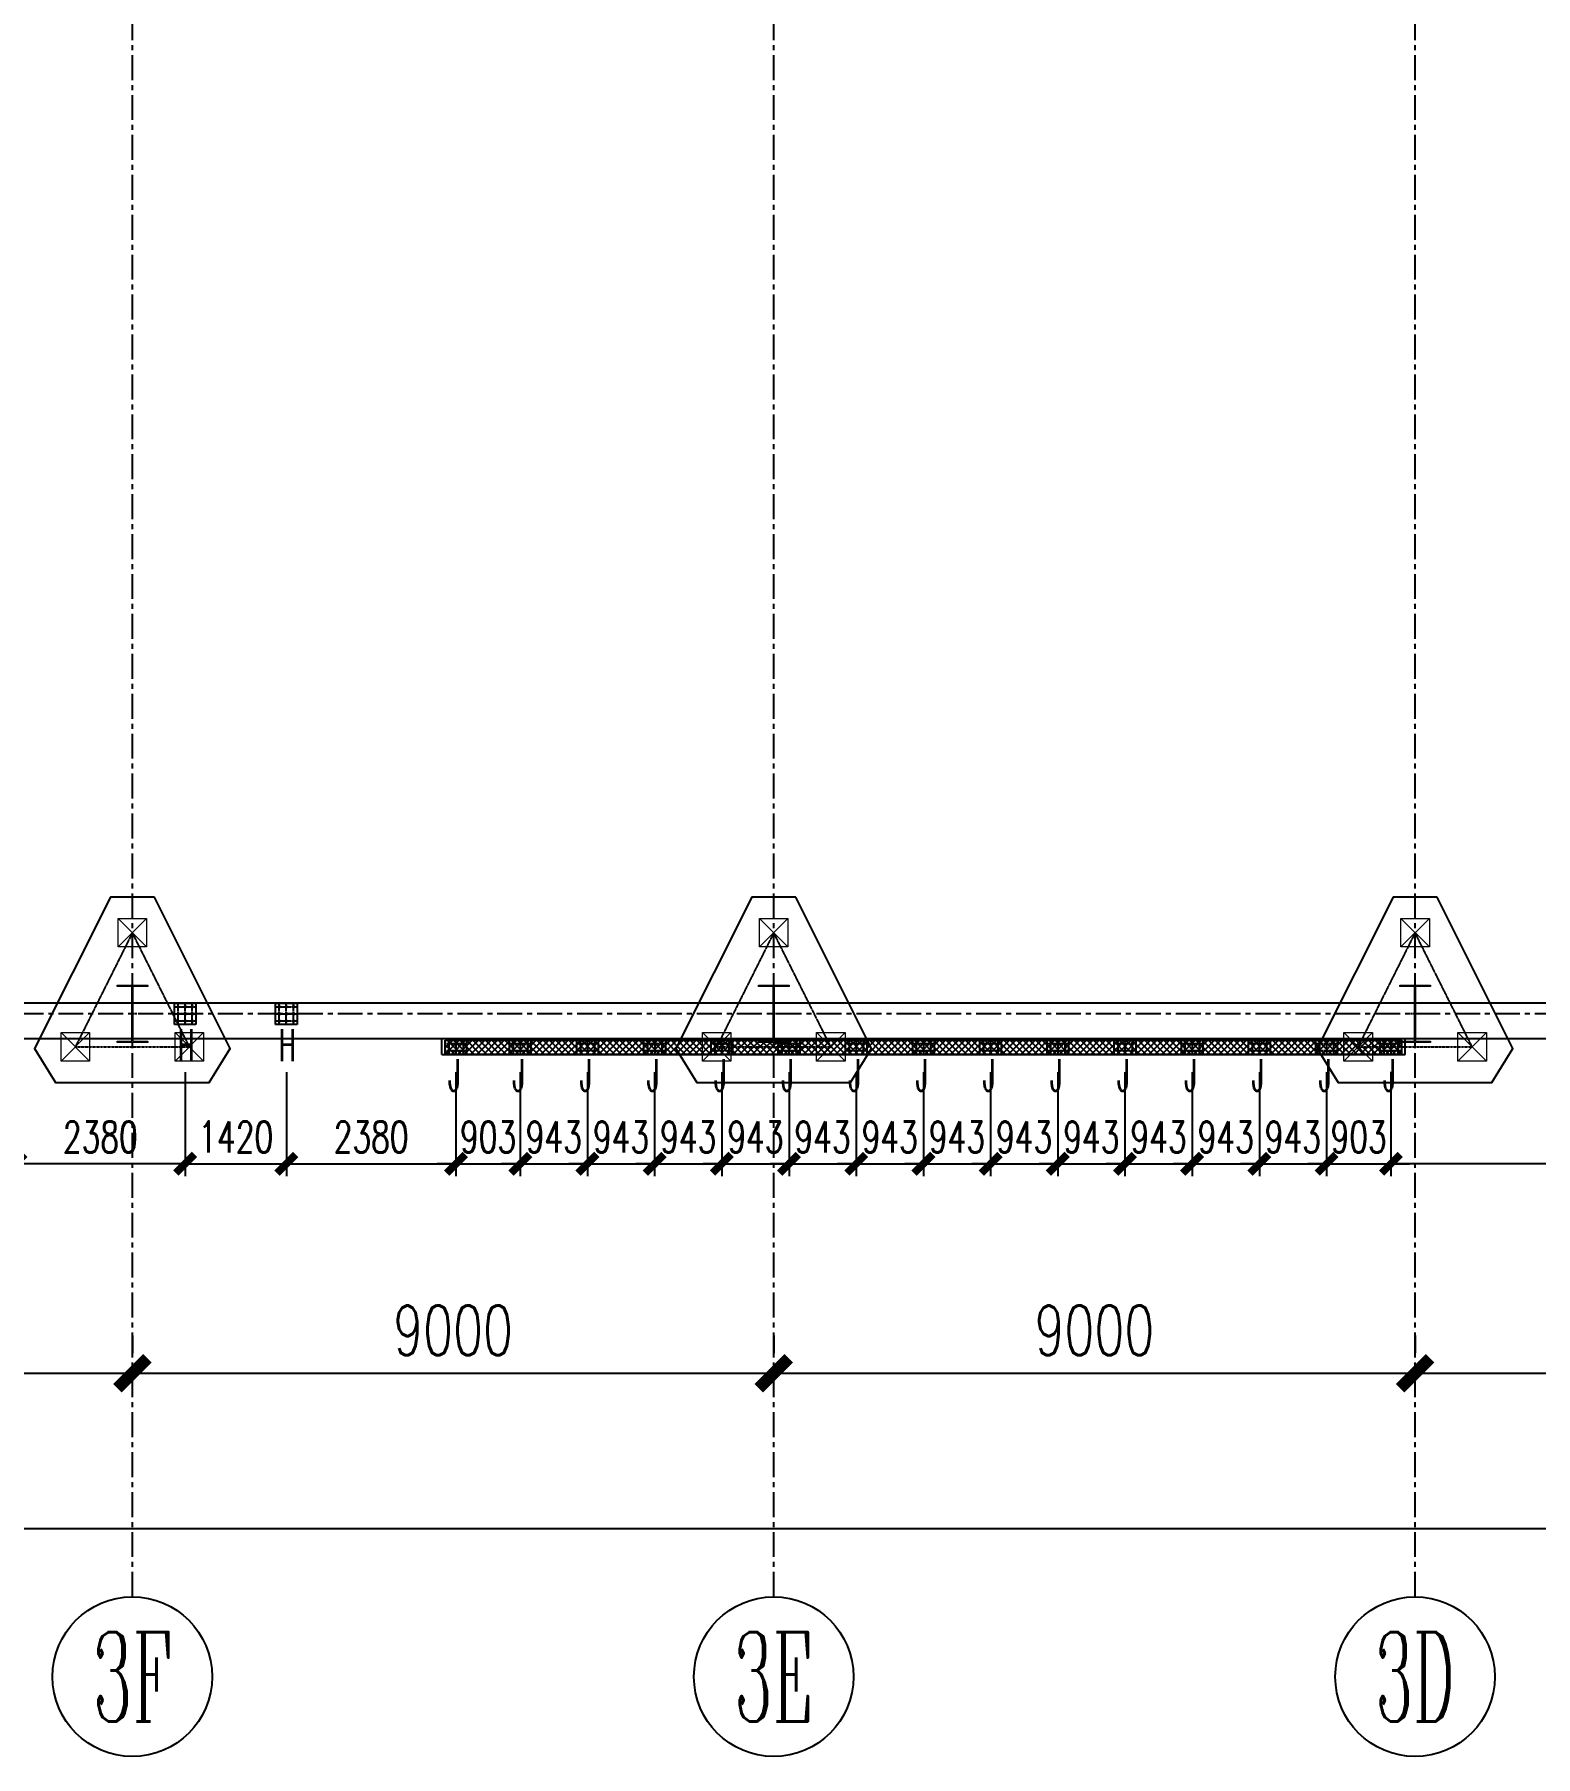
# Model space of a CAD drawing. Extents: x 782294 to 1727252, y -631030 to 17645.
# Drawn here: x 1136604 to 1157669, y -597738 to -573578 of the extents above; entities that cross this region are included whole.
import ezdxf
from ezdxf.enums import TextEntityAlignment as Align

# ---------------------------------------------------------------- set-up
doc = ezdxf.new("R2010")
doc.units = 0
doc.linetypes.add('CENTER', pattern=[2, 1.25, -0.25, 0.25, -0.25])
doc.layers.get('Defpoints').update_dxf_attribs({"color": 210})
for name, color, linetype in [('!ZN3-铝板幕墙-3', 3, 'Continuous'), ('2钢材断面', 2, 'Continuous'), ('30预埋件', 30, 'Continuous'), ('3符号', 3, 'Continuous'), ('40钢材投影', 40, 'Continuous'), ('A-AXIS-DP', 126, 'Continuous'), ('ALT_CEN-0-30', 1, 'CENTER'), ('DIM', 173, 'Continuous'), ('DOTE', 1, 'CENTER'), ('S-BKL', 4, 'Continuous'), ('S-DOTE1', 140, 'CENTER'), ('S-HATCH1-W', 252, 'Continuous'), ('结构轮廓线', 1, 'Continuous')]:
    doc.layers.add(name, color=color, linetype=linetype)
doc.layers.add('S-col', color=2, linetype='Continuous', lineweight=0)
doc.layers.add('S-zhuang', color=1, linetype='Continuous', lineweight=0)
doc.styles.add('_TCH_AXIS', font='COMPLEX', dxfattribs={"bigfont": 'GBCBIG'})
doc.styles.add('DHTEXT-1', font='romans.shx', dxfattribs={"width": 0.7, "bigfont": 'chinese.shx'})
doc.dimstyles.new('ZN175', dxfattribs={"dimscale": 175, "dimtxt": 2.5, "dimasz": 1.5, "dimexe": 1, "dimexo": 2, "dimgap": 0.9, "dimtad": 1, "dimdec": 0, "dimdsep": 46, "dimtxsty": 'DHTEXT-1', "dimblk": 'ARCHTICK', "dimcen": 2.5, "dimclrd": 173, "dimclre": 173, "dimclrt": 7, "dimazin": 2, "dimtfac": 1, "dimtdec": 0, "dimtix": 1, "dimtmove": 2, "dimatfit": 3, "dimfxl": 0, "dimtolj": 1, "dimtzin": 0, "dimarcsym": 0})
doc.dimstyles.new('ZN280', dxfattribs={"dimscale": 280, "dimtxt": 2.5, "dimasz": 1.5, "dimexe": 1, "dimexo": 2, "dimgap": 0.9, "dimtad": 1, "dimdec": 0, "dimdsep": 46, "dimtxsty": 'DHTEXT-1', "dimblk": 'ARCHTICK', "dimcen": 2.5, "dimclrd": 173, "dimclre": 173, "dimclrt": 7, "dimazin": 2, "dimtfac": 1, "dimtdec": 0, "dimtix": 1, "dimtmove": 2, "dimatfit": 3, "dimfxl": 0, "dimarcsym": 0})

# ---------------------------------------------------------------- blocks, each defined once
blk = doc.blocks.new('卓越-轴号')
blk.add_circle((0, 0), 4)
at = {"color": 0, "style": '_TCH_AXIS', "width": 1.041667, "flags": 8}
blk.add_attdef('A', text='', height=4.48, dxfattribs=at).set_placement((-2, -2.24), (2, -2.24), align=Align.FIT)
blk = doc.blocks.new('_ArchTick')
at = {"color": 0, "linetype": 'ByBlock', "const_width": 0.4}
blk.add_lwpolyline([(-0.5, -0.5), (0.5, 0.5)], dxfattribs=at)
blk = doc.blocks.new('*D1506')
at = {"layer": 'Defpoints', "color": 0, "ltscale": 2800, "transparency": 16777216}
for p in [(139000, -5042), (130000, -5075), (139000, -5075)]:
    blk.add_point(p, dxfattribs=at)
at = {"layer": 'DIM', "color": 173, "linetype": 'ByBlock', "lineweight": -2, "ltscale": 2800, "transparency": 16777216}
for p, q in [((130000, -4515), (130000, -4762)), ((139000, -4515), (139000, -4762)), ((130000, -5042), (139000, -5042))]:
    blk.add_line(p, q, dxfattribs=at)
at = {"layer": 'DIM', "color": 173, "lineweight": -2, "ltscale": 2800, "transparency": 16777216, "xscale": 420, "yscale": 420, "zscale": 420, "rotation": 180}
blk.add_blockref('_ArchTick', (130000, -5042), dxfattribs=at)
at = {"layer": 'DIM', "color": 173, "lineweight": -2, "ltscale": 2800, "transparency": 16777216, "xscale": 420, "yscale": 420, "zscale": 420}
blk.add_blockref('_ArchTick', (139000, -5042), dxfattribs=at)
at = {"layer": 'DIM', "color": 7, "ltscale": 2800, "transparency": 16777216, "insert": (134500, -4440), "char_height": 700, "attachment_point": 5, "style": 'DHTEXT-1'}
blk.add_mtext('9000', dxfattribs=at)
blk = doc.blocks.new('*D1507')
at = {"layer": 'Defpoints', "color": 0, "ltscale": 2800, "transparency": 16777216}
for p in [(148000, -5042), (139000, -5075), (148000, -5075)]:
    blk.add_point(p, dxfattribs=at)
at = {"layer": 'DIM', "color": 173, "linetype": 'ByBlock', "lineweight": -2, "ltscale": 2800, "transparency": 16777216}
for p, q in [((139000, -4515), (139000, -4762)), ((148000, -4515), (148000, -4762)), ((139000, -5042), (148000, -5042))]:
    blk.add_line(p, q, dxfattribs=at)
at = {"layer": 'DIM', "color": 173, "lineweight": -2, "ltscale": 2800, "transparency": 16777216, "xscale": 420, "yscale": 420, "zscale": 420, "rotation": 180}
blk.add_blockref('_ArchTick', (139000, -5042), dxfattribs=at)
at = {"layer": 'DIM', "color": 173, "lineweight": -2, "ltscale": 2800, "transparency": 16777216, "xscale": 420, "yscale": 420, "zscale": 420}
blk.add_blockref('_ArchTick', (148000, -5042), dxfattribs=at)
at = {"layer": 'DIM', "color": 7, "ltscale": 2800, "transparency": 16777216, "insert": (143500, -4440), "char_height": 700, "attachment_point": 5, "style": 'DHTEXT-1'}
blk.add_mtext('9000', dxfattribs=at)
blk = doc.blocks.new('*D1508')
at = {"layer": 'Defpoints', "color": 0, "ltscale": 2800, "transparency": 16777216}
for p in [(157000, -5042), (148000, -5075), (157000, -5075)]:
    blk.add_point(p, dxfattribs=at)
at = {"layer": 'DIM', "color": 173, "linetype": 'ByBlock', "lineweight": -2, "ltscale": 2800, "transparency": 16777216}
for p, q in [((148000, -4515), (148000, -4762)), ((157000, -4515), (157000, -4762)), ((148000, -5042), (157000, -5042))]:
    blk.add_line(p, q, dxfattribs=at)
at = {"layer": 'DIM', "color": 173, "lineweight": -2, "ltscale": 2800, "transparency": 16777216, "xscale": 420, "yscale": 420, "zscale": 420, "rotation": 180}
blk.add_blockref('_ArchTick', (148000, -5042), dxfattribs=at)
at = {"layer": 'DIM', "color": 173, "lineweight": -2, "ltscale": 2800, "transparency": 16777216, "xscale": 420, "yscale": 420, "zscale": 420}
blk.add_blockref('_ArchTick', (157000, -5042), dxfattribs=at)
at = {"layer": 'DIM', "color": 7, "ltscale": 2800, "transparency": 16777216, "insert": (152500, -4440), "char_height": 700, "attachment_point": 5, "style": 'DHTEXT-1'}
blk.add_mtext('9000', dxfattribs=at)
blk = doc.blocks.new('*D1509')
at = {"layer": 'Defpoints', "color": 0, "ltscale": 2800, "transparency": 16777216}
for p in [(166000, -5042), (157000, -5075), (166000, -5075)]:
    blk.add_point(p, dxfattribs=at)
at = {"layer": 'DIM', "color": 173, "linetype": 'ByBlock', "lineweight": -2, "ltscale": 2800, "transparency": 16777216}
for p, q in [((157000, -4515), (157000, -4762)), ((166000, -4515), (166000, -4762)), ((157000, -5042), (166000, -5042))]:
    blk.add_line(p, q, dxfattribs=at)
at = {"layer": 'DIM', "color": 173, "lineweight": -2, "ltscale": 2800, "transparency": 16777216, "xscale": 420, "yscale": 420, "zscale": 420, "rotation": 180}
blk.add_blockref('_ArchTick', (157000, -5042), dxfattribs=at)
at = {"layer": 'DIM', "color": 173, "lineweight": -2, "ltscale": 2800, "transparency": 16777216, "xscale": 420, "yscale": 420, "zscale": 420}
blk.add_blockref('_ArchTick', (166000, -5042), dxfattribs=at)
at = {"layer": 'DIM', "color": 7, "ltscale": 2800, "transparency": 16777216, "insert": (161500, -4440), "char_height": 700, "attachment_point": 5, "style": 'DHTEXT-1'}
blk.add_mtext('9000', dxfattribs=at)
blk = doc.blocks.new('*D1542')
at = {"layer": 'Defpoints', "color": 0, "ltscale": 2800, "transparency": 16777216}
for p in [(0, -6374), (184000, -6374), (0, -7223)]:
    blk.add_point(p, dxfattribs=at)
at = {"layer": 'DIM', "color": 173, "linetype": 'ByBlock', "lineweight": -2, "ltscale": 2800, "transparency": 16777216}
for p, q in [((0, -6934), (0, -7503)), ((184000, -6934), (184000, -7503)), ((184000, -7223), (0, -7223))]:
    blk.add_line(p, q, dxfattribs=at)
at = {"layer": 'DIM', "color": 173, "lineweight": -2, "ltscale": 2800, "transparency": 16777216, "xscale": 420, "yscale": 420, "zscale": 420, "rotation": 180}
blk.add_blockref('_ArchTick', (0, -7223), dxfattribs=at)
at = {"layer": 'DIM', "color": 173, "lineweight": -2, "ltscale": 2800, "transparency": 16777216, "xscale": 420, "yscale": 420, "zscale": 420}
blk.add_blockref('_ArchTick', (184000, -7223), dxfattribs=at)
at = {"layer": 'DIM', "color": 7, "ltscale": 2800, "transparency": 16777216, "insert": (92000, -6621), "char_height": 700, "attachment_point": 5, "style": 'DHTEXT-1'}
blk.add_mtext('184000', dxfattribs=at)
blk = doc.blocks.new('20250913105912')
at = {"layer": '结构轮廓线', "color": 1, "ltscale": 500}
for p, q in [((143340, -570), (143340, -350)), ((156860, -570), (156860, -350)), ((143340, -570), (156860, -570))]:
    blk.add_line(p, q, dxfattribs=at)
blk = doc.blocks.new('20250903183753')
at = {"layer": '2钢材断面'}
for p, q in [((150, 0), (-150, 0)), ((-150, 0), (-150, -300)), ((150, -300), (150, 0)), ((-150, -300), (150, -300))]:
    blk.add_line(p, q, dxfattribs=at)
at = {"layer": '40钢材投影'}
for centre, radius in [((-100, -50), 12), ((-100, -150), 12), ((-100, -250), 12), ((-100, -50), 6), ((-100, -150), 6), ((0, -50), 12), ((0, -150), 12), ((0, -250), 12), ((0, -50), 6), ((0, -150), 6), ((100, -50), 12), ((100, -150), 12), ((100, -251), 12), ((100, -50), 6), ((100, -150), 6), ((-100, -250), 6), ((0, -250), 6), ((100, -251), 6)]:
    blk.add_circle(centre, radius, dxfattribs=at)
at = {"layer": 'ALT_CEN-0-30', "ltscale": 20}
for p, q in [((-100, 0), (-100, -300)), ((0, 0), (0, -300)), ((100, 0), (100, -300)), ((-150, -50), (150, -50)), ((-150, -150), (150, -150)), ((-150, -250), (150, -250))]:
    blk.add_line(p, q, dxfattribs=at)
blk = doc.blocks.new('20250903183821')
at = {"ltscale": 50}
blk.add_blockref('20250903183753', (0, 0), dxfattribs=at)
at = {"layer": '30预埋件', "style": 'DHTEXT-1', "text_generation_flag": 6, "width": 0.55}
blk.add_attdef('B', (-105, 65), '', height=450, rotation=180, dxfattribs=at)
blk = doc.blocks.new('20250902145151')
at = {"layer": '2钢材断面'}
for p, q in [((150, 100), (-150, 100)), ((-150, 100), (-150, -100)), ((150, -100), (150, 100)), ((-150, -100), (150, -100))]:
    blk.add_line(p, q, dxfattribs=at)
at = {"layer": '40钢材投影'}
for centre, radius in [((-100, 50), 10), ((-100, 50), 5), ((0, 50), 10), ((0, 50), 5), ((100, 50), 10), ((100, 50), 5), ((-100, -50), 10), ((-100, -50), 5), ((0, -50), 10), ((0, -50), 5), ((100, -50), 10), ((100, -50), 5)]:
    blk.add_circle(centre, radius, dxfattribs=at)
at = {"layer": 'ALT_CEN-0-30', "ltscale": 20}
for p, q in [((-150, 50), (150, 50)), ((-100, 100), (-100, -100)), ((0, 100), (0, -100)), ((100, 100), (100, -100)), ((-150, -50), (150, -50))]:
    blk.add_line(p, q, dxfattribs=at)
blk = doc.blocks.new('20250912153858')
at = {"ltscale": 50}
blk.add_blockref('20250902145151', (0, 100), dxfattribs=at)
at = {"layer": '30预埋件', "style": 'DHTEXT-1', "text_generation_flag": 6, "width": 0.55}
blk.add_attdef('B', (105, -65), '', height=450, dxfattribs=at)
blk = doc.blocks.new('20250913102846')
at = {"ltscale": 500}
ref = blk.add_blockref('20250903183821', (139740, -150), dxfattribs=dict(at, xscale=-1, rotation=180))
ref.add_attrib('B', 'H', (139635, -665), dxfattribs={"layer": '30预埋件', "height": 450, "rotation": 180, "style": 'DHTEXT-1', "text_generation_flag": 6, "width": 0.55})
ref = blk.add_blockref('20250903183821', (141160, -150), dxfattribs=dict(at, xscale=-1, rotation=180))
ref.add_attrib('B', 'H', (141055, -665), dxfattribs={"layer": '30预埋件', "height": 450, "rotation": 180, "style": 'DHTEXT-1', "text_generation_flag": 6, "width": 0.55})
at = {"layer": '结构轮廓线', "ltscale": 500}
ref = blk.add_blockref('20250912153858', (143540, -570), dxfattribs=dict(at, xscale=-1))
ref.add_attrib('B', 'J', (143435, -1085), dxfattribs={"layer": '30预埋件', "height": 450, "rotation": 180, "style": 'DHTEXT-1', "text_generation_flag": 6, "width": 0.55})
ref = blk.add_blockref('20250912153858', (144443, -570), dxfattribs=dict(at, xscale=-1))
ref.add_attrib('B', 'J', (144337, -1085), dxfattribs={"layer": '30预埋件', "height": 450, "rotation": 180, "style": 'DHTEXT-1', "text_generation_flag": 6, "width": 0.55})
ref = blk.add_blockref('20250912153858', (145386, -570), dxfattribs=dict(at, xscale=-1))
ref.add_attrib('B', 'J', (145280, -1085), dxfattribs={"layer": '30预埋件', "height": 450, "rotation": 180, "style": 'DHTEXT-1', "text_generation_flag": 6, "width": 0.55})
ref = blk.add_blockref('20250912153858', (146329, -570), dxfattribs=dict(at, xscale=-1))
ref.add_attrib('B', 'J', (146223, -1085), dxfattribs={"layer": '30预埋件', "height": 450, "rotation": 180, "style": 'DHTEXT-1', "text_generation_flag": 6, "width": 0.55})
ref = blk.add_blockref('20250912153858', (147271, -570), dxfattribs=dict(at, xscale=-1))
ref.add_attrib('B', 'J', (147166, -1085), dxfattribs={"layer": '30预埋件', "height": 450, "rotation": 180, "style": 'DHTEXT-1', "text_generation_flag": 6, "width": 0.55})
ref = blk.add_blockref('20250912153858', (148214, -570), dxfattribs=dict(at, xscale=-1))
ref.add_attrib('B', 'J', (148109, -1085), dxfattribs={"layer": '30预埋件', "height": 450, "rotation": 180, "style": 'DHTEXT-1', "text_generation_flag": 6, "width": 0.55})
ref = blk.add_blockref('20250912153858', (149157, -570), dxfattribs=dict(at, xscale=-1))
ref.add_attrib('B', 'J', (149052, -1085), dxfattribs={"layer": '30预埋件', "height": 450, "rotation": 180, "style": 'DHTEXT-1', "text_generation_flag": 6, "width": 0.55})
ref = blk.add_blockref('20250912153858', (150100, -570), dxfattribs=dict(at, xscale=-1))
ref.add_attrib('B', 'J', (149995, -1085), dxfattribs={"layer": '30预埋件', "height": 450, "rotation": 180, "style": 'DHTEXT-1', "text_generation_flag": 6, "width": 0.55})
ref = blk.add_blockref('20250912153858', (151043, -570), dxfattribs=dict(at, xscale=-1))
ref.add_attrib('B', 'J', (150937, -1085), dxfattribs={"layer": '30预埋件', "height": 450, "rotation": 180, "style": 'DHTEXT-1', "text_generation_flag": 6, "width": 0.55})
ref = blk.add_blockref('20250912153858', (151986, -570), dxfattribs=dict(at, xscale=-1))
ref.add_attrib('B', 'J', (151880, -1085), dxfattribs={"layer": '30预埋件', "height": 450, "rotation": 180, "style": 'DHTEXT-1', "text_generation_flag": 6, "width": 0.55})
ref = blk.add_blockref('20250912153858', (152929, -570), dxfattribs=dict(at, xscale=-1))
ref.add_attrib('B', 'J', (152823, -1085), dxfattribs={"layer": '30预埋件', "height": 450, "rotation": 180, "style": 'DHTEXT-1', "text_generation_flag": 6, "width": 0.55})
ref = blk.add_blockref('20250912153858', (153871, -570), dxfattribs=dict(at, xscale=-1))
ref.add_attrib('B', 'J', (153766, -1085), dxfattribs={"layer": '30预埋件', "height": 450, "rotation": 180, "style": 'DHTEXT-1', "text_generation_flag": 6, "width": 0.55})
ref = blk.add_blockref('20250912153858', (154814, -570), dxfattribs=dict(at, xscale=-1))
ref.add_attrib('B', 'J', (154709, -1085), dxfattribs={"layer": '30预埋件', "height": 450, "rotation": 180, "style": 'DHTEXT-1', "text_generation_flag": 6, "width": 0.55})
ref = blk.add_blockref('20250912153858', (155757, -570), dxfattribs=dict(at, xscale=-1))
ref.add_attrib('B', 'J', (155652, -1085), dxfattribs={"layer": '30预埋件', "height": 450, "rotation": 180, "style": 'DHTEXT-1', "text_generation_flag": 6, "width": 0.55})
ref = blk.add_blockref('20250912153858', (156660, -570), dxfattribs=dict(at, xscale=-1))
ref.add_attrib('B', 'J', (156555, -1085), dxfattribs={"layer": '30预埋件', "height": 450, "rotation": 180, "style": 'DHTEXT-1', "text_generation_flag": 6, "width": 0.55})
blk = doc.blocks.new('*D1118')
at = {"layer": 'Defpoints', "color": 0, "ltscale": 1750, "transparency": 16777216}
for p in [(1154736, -587788), (1155639, -587788), (1155639, -589422)]:
    blk.add_point(p, dxfattribs=at)
at = {"layer": 'DIM', "color": 173, "linetype": 'ByBlock', "lineweight": -2, "ltscale": 1750, "transparency": 16777216}
for p, q in [((1154736, -588138), (1154736, -589597)), ((1155639, -588138), (1155639, -589597)), ((1154736, -589422), (1154473, -589422)), ((1154736, -589422), (1155639, -589422)), ((1155639, -589422), (1155901, -589422))]:
    blk.add_line(p, q, dxfattribs=at)
at = {"layer": 'DIM', "color": 173, "lineweight": -2, "ltscale": 1750, "transparency": 16777216, "xscale": 262.5, "yscale": 262.5, "zscale": 262.5}
blk.add_blockref('_ArchTick', (1154736, -589422), dxfattribs=at)
at = {"layer": 'DIM', "color": 173, "lineweight": -2, "ltscale": 1750, "transparency": 16777216, "xscale": 262.5, "yscale": 262.5, "zscale": 262.5, "rotation": 180}
blk.add_blockref('_ArchTick', (1155639, -589422), dxfattribs=at)
at = {"layer": 'DIM', "color": 7, "ltscale": 1750, "transparency": 16777216, "insert": (1155187, -589046), "char_height": 437.5, "attachment_point": 5, "style": 'DHTEXT-1'}
blk.add_mtext('\\A1;903', dxfattribs=at)
blk = doc.blocks.new('*D1119')
at = {"layer": 'Defpoints', "color": 0, "ltscale": 1750, "transparency": 16777216}
for p in [(1153793, -587788), (1154736, -587788), (1154736, -589422)]:
    blk.add_point(p, dxfattribs=at)
at = {"layer": 'DIM', "color": 173, "linetype": 'ByBlock', "lineweight": -2, "ltscale": 1750, "transparency": 16777216}
for p, q in [((1153793, -588138), (1153793, -589597)), ((1154736, -588138), (1154736, -589597)), ((1153793, -589422), (1153530, -589422)), ((1153793, -589422), (1154736, -589422)), ((1154736, -589422), (1154998, -589422))]:
    blk.add_line(p, q, dxfattribs=at)
at = {"layer": 'DIM', "color": 173, "lineweight": -2, "ltscale": 1750, "transparency": 16777216, "xscale": 262.5, "yscale": 262.5, "zscale": 262.5}
blk.add_blockref('_ArchTick', (1153793, -589422), dxfattribs=at)
at = {"layer": 'DIM', "color": 173, "lineweight": -2, "ltscale": 1750, "transparency": 16777216, "xscale": 262.5, "yscale": 262.5, "zscale": 262.5, "rotation": 180}
blk.add_blockref('_ArchTick', (1154736, -589422), dxfattribs=at)
at = {"layer": 'DIM', "color": 7, "ltscale": 1750, "transparency": 16777216, "insert": (1154264, -589046), "char_height": 437.5, "attachment_point": 5, "style": 'DHTEXT-1'}
blk.add_mtext('\\A1;943', dxfattribs=at)
blk = doc.blocks.new('*D1120')
at = {"layer": 'Defpoints', "color": 0, "ltscale": 1750, "transparency": 16777216}
for p in [(1152850, -587788), (1153793, -587788), (1153793, -589422)]:
    blk.add_point(p, dxfattribs=at)
at = {"layer": 'DIM', "color": 173, "linetype": 'ByBlock', "lineweight": -2, "ltscale": 1750, "transparency": 16777216}
for p, q in [((1152850, -588138), (1152850, -589597)), ((1153793, -588138), (1153793, -589597)), ((1152850, -589422), (1152588, -589422)), ((1152850, -589422), (1153793, -589422)), ((1153793, -589422), (1154055, -589422))]:
    blk.add_line(p, q, dxfattribs=at)
at = {"layer": 'DIM', "color": 173, "lineweight": -2, "ltscale": 1750, "transparency": 16777216, "xscale": 262.5, "yscale": 262.5, "zscale": 262.5}
blk.add_blockref('_ArchTick', (1152850, -589422), dxfattribs=at)
at = {"layer": 'DIM', "color": 173, "lineweight": -2, "ltscale": 1750, "transparency": 16777216, "xscale": 262.5, "yscale": 262.5, "zscale": 262.5, "rotation": 180}
blk.add_blockref('_ArchTick', (1153793, -589422), dxfattribs=at)
at = {"layer": 'DIM', "color": 7, "ltscale": 1750, "transparency": 16777216, "insert": (1153322, -589046), "char_height": 437.5, "attachment_point": 5, "style": 'DHTEXT-1'}
blk.add_mtext('\\A1;943', dxfattribs=at)
blk = doc.blocks.new('*D1121')
at = {"layer": 'Defpoints', "color": 0, "ltscale": 1750, "transparency": 16777216}
for p in [(1151907, -587788), (1152850, -587788), (1152850, -589422)]:
    blk.add_point(p, dxfattribs=at)
at = {"layer": 'DIM', "color": 173, "linetype": 'ByBlock', "lineweight": -2, "ltscale": 1750, "transparency": 16777216}
for p, q in [((1151907, -588138), (1151907, -589597)), ((1152850, -588138), (1152850, -589597)), ((1151907, -589422), (1151645, -589422)), ((1151907, -589422), (1152850, -589422)), ((1152850, -589422), (1153113, -589422))]:
    blk.add_line(p, q, dxfattribs=at)
at = {"layer": 'DIM', "color": 173, "lineweight": -2, "ltscale": 1750, "transparency": 16777216, "xscale": 262.5, "yscale": 262.5, "zscale": 262.5}
blk.add_blockref('_ArchTick', (1151907, -589422), dxfattribs=at)
at = {"layer": 'DIM', "color": 173, "lineweight": -2, "ltscale": 1750, "transparency": 16777216, "xscale": 262.5, "yscale": 262.5, "zscale": 262.5, "rotation": 180}
blk.add_blockref('_ArchTick', (1152850, -589422), dxfattribs=at)
at = {"layer": 'DIM', "color": 7, "ltscale": 1750, "transparency": 16777216, "insert": (1152379, -589046), "char_height": 437.5, "attachment_point": 5, "style": 'DHTEXT-1'}
blk.add_mtext('\\A1;943', dxfattribs=at)
blk = doc.blocks.new('*D1122')
at = {"layer": 'Defpoints', "color": 0, "ltscale": 1750, "transparency": 16777216}
for p in [(1150964, -587788), (1151907, -587788), (1151907, -589422)]:
    blk.add_point(p, dxfattribs=at)
at = {"layer": 'DIM', "color": 173, "linetype": 'ByBlock', "lineweight": -2, "ltscale": 1750, "transparency": 16777216}
for p, q in [((1150964, -588138), (1150964, -589597)), ((1151907, -588138), (1151907, -589597)), ((1150964, -589422), (1150702, -589422)), ((1150964, -589422), (1151907, -589422)), ((1151907, -589422), (1152170, -589422))]:
    blk.add_line(p, q, dxfattribs=at)
at = {"layer": 'DIM', "color": 173, "lineweight": -2, "ltscale": 1750, "transparency": 16777216, "xscale": 262.5, "yscale": 262.5, "zscale": 262.5}
blk.add_blockref('_ArchTick', (1150964, -589422), dxfattribs=at)
at = {"layer": 'DIM', "color": 173, "lineweight": -2, "ltscale": 1750, "transparency": 16777216, "xscale": 262.5, "yscale": 262.5, "zscale": 262.5, "rotation": 180}
blk.add_blockref('_ArchTick', (1151907, -589422), dxfattribs=at)
at = {"layer": 'DIM', "color": 7, "ltscale": 1750, "transparency": 16777216, "insert": (1151436, -589046), "char_height": 437.5, "attachment_point": 5, "style": 'DHTEXT-1'}
blk.add_mtext('\\A1;943', dxfattribs=at)
blk = doc.blocks.new('*D1123')
at = {"layer": 'Defpoints', "color": 0, "ltscale": 1750, "transparency": 16777216}
for p in [(1150022, -587788), (1150964, -587788), (1150964, -589422)]:
    blk.add_point(p, dxfattribs=at)
at = {"layer": 'DIM', "color": 173, "linetype": 'ByBlock', "lineweight": -2, "ltscale": 1750, "transparency": 16777216}
for p, q in [((1150022, -588138), (1150022, -589597)), ((1150964, -588138), (1150964, -589597)), ((1150022, -589422), (1149759, -589422)), ((1150022, -589422), (1150964, -589422)), ((1150964, -589422), (1151227, -589422))]:
    blk.add_line(p, q, dxfattribs=at)
at = {"layer": 'DIM', "color": 173, "lineweight": -2, "ltscale": 1750, "transparency": 16777216, "xscale": 262.5, "yscale": 262.5, "zscale": 262.5}
blk.add_blockref('_ArchTick', (1150022, -589422), dxfattribs=at)
at = {"layer": 'DIM', "color": 173, "lineweight": -2, "ltscale": 1750, "transparency": 16777216, "xscale": 262.5, "yscale": 262.5, "zscale": 262.5, "rotation": 180}
blk.add_blockref('_ArchTick', (1150964, -589422), dxfattribs=at)
at = {"layer": 'DIM', "color": 7, "ltscale": 1750, "transparency": 16777216, "insert": (1150493, -589046), "char_height": 437.5, "attachment_point": 5, "style": 'DHTEXT-1'}
blk.add_mtext('\\A1;943', dxfattribs=at)
blk = doc.blocks.new('*D1124')
at = {"layer": 'Defpoints', "color": 0, "ltscale": 1750, "transparency": 16777216}
for p in [(1149079, -587788), (1150022, -587788), (1150022, -589422)]:
    blk.add_point(p, dxfattribs=at)
at = {"layer": 'DIM', "color": 173, "linetype": 'ByBlock', "lineweight": -2, "ltscale": 1750, "transparency": 16777216}
for p, q in [((1149079, -588138), (1149079, -589597)), ((1150022, -588138), (1150022, -589597)), ((1149079, -589422), (1148816, -589422)), ((1149079, -589422), (1150022, -589422)), ((1150022, -589422), (1150284, -589422))]:
    blk.add_line(p, q, dxfattribs=at)
at = {"layer": 'DIM', "color": 173, "lineweight": -2, "ltscale": 1750, "transparency": 16777216, "xscale": 262.5, "yscale": 262.5, "zscale": 262.5}
blk.add_blockref('_ArchTick', (1149079, -589422), dxfattribs=at)
at = {"layer": 'DIM', "color": 173, "lineweight": -2, "ltscale": 1750, "transparency": 16777216, "xscale": 262.5, "yscale": 262.5, "zscale": 262.5, "rotation": 180}
blk.add_blockref('_ArchTick', (1150022, -589422), dxfattribs=at)
at = {"layer": 'DIM', "color": 7, "ltscale": 1750, "transparency": 16777216, "insert": (1149550, -589046), "char_height": 437.5, "attachment_point": 5, "style": 'DHTEXT-1'}
blk.add_mtext('\\A1;943', dxfattribs=at)
blk = doc.blocks.new('*D1125')
at = {"layer": 'Defpoints', "color": 0, "ltscale": 1750, "transparency": 16777216}
for p in [(1148136, -587788), (1149079, -587788), (1149079, -589422)]:
    blk.add_point(p, dxfattribs=at)
at = {"layer": 'DIM', "color": 173, "linetype": 'ByBlock', "lineweight": -2, "ltscale": 1750, "transparency": 16777216}
for p, q in [((1148136, -588138), (1148136, -589597)), ((1149079, -588138), (1149079, -589597)), ((1148136, -589422), (1147873, -589422)), ((1148136, -589422), (1149079, -589422)), ((1149079, -589422), (1149341, -589422))]:
    blk.add_line(p, q, dxfattribs=at)
at = {"layer": 'DIM', "color": 173, "lineweight": -2, "ltscale": 1750, "transparency": 16777216, "xscale": 262.5, "yscale": 262.5, "zscale": 262.5}
blk.add_blockref('_ArchTick', (1148136, -589422), dxfattribs=at)
at = {"layer": 'DIM', "color": 173, "lineweight": -2, "ltscale": 1750, "transparency": 16777216, "xscale": 262.5, "yscale": 262.5, "zscale": 262.5, "rotation": 180}
blk.add_blockref('_ArchTick', (1149079, -589422), dxfattribs=at)
at = {"layer": 'DIM', "color": 7, "ltscale": 1750, "transparency": 16777216, "insert": (1148607, -589046), "char_height": 437.5, "attachment_point": 5, "style": 'DHTEXT-1'}
blk.add_mtext('\\A1;943', dxfattribs=at)
blk = doc.blocks.new('*D1126')
at = {"layer": 'Defpoints', "color": 0, "ltscale": 1750, "transparency": 16777216}
for p in [(1147193, -587788), (1148136, -587788), (1148136, -589422)]:
    blk.add_point(p, dxfattribs=at)
at = {"layer": 'DIM', "color": 173, "linetype": 'ByBlock', "lineweight": -2, "ltscale": 1750, "transparency": 16777216}
for p, q in [((1147193, -588138), (1147193, -589597)), ((1148136, -588138), (1148136, -589597)), ((1147193, -589422), (1146930, -589422)), ((1147193, -589422), (1148136, -589422)), ((1148136, -589422), (1148398, -589422))]:
    blk.add_line(p, q, dxfattribs=at)
at = {"layer": 'DIM', "color": 173, "lineweight": -2, "ltscale": 1750, "transparency": 16777216, "xscale": 262.5, "yscale": 262.5, "zscale": 262.5}
blk.add_blockref('_ArchTick', (1147193, -589422), dxfattribs=at)
at = {"layer": 'DIM', "color": 173, "lineweight": -2, "ltscale": 1750, "transparency": 16777216, "xscale": 262.5, "yscale": 262.5, "zscale": 262.5, "rotation": 180}
blk.add_blockref('_ArchTick', (1148136, -589422), dxfattribs=at)
at = {"layer": 'DIM', "color": 7, "ltscale": 1750, "transparency": 16777216, "insert": (1147664, -589046), "char_height": 437.5, "attachment_point": 5, "style": 'DHTEXT-1'}
blk.add_mtext('\\A1;943', dxfattribs=at)
blk = doc.blocks.new('*D1127')
at = {"layer": 'Defpoints', "color": 0, "ltscale": 1750, "transparency": 16777216}
for p in [(1146250, -587788), (1147193, -587788), (1147193, -589422)]:
    blk.add_point(p, dxfattribs=at)
at = {"layer": 'DIM', "color": 173, "linetype": 'ByBlock', "lineweight": -2, "ltscale": 1750, "transparency": 16777216}
for p, q in [((1146250, -588138), (1146250, -589597)), ((1147193, -588138), (1147193, -589597)), ((1146250, -589422), (1145988, -589422)), ((1146250, -589422), (1147193, -589422)), ((1147193, -589422), (1147455, -589422))]:
    blk.add_line(p, q, dxfattribs=at)
at = {"layer": 'DIM', "color": 173, "lineweight": -2, "ltscale": 1750, "transparency": 16777216, "xscale": 262.5, "yscale": 262.5, "zscale": 262.5}
blk.add_blockref('_ArchTick', (1146250, -589422), dxfattribs=at)
at = {"layer": 'DIM', "color": 173, "lineweight": -2, "ltscale": 1750, "transparency": 16777216, "xscale": 262.5, "yscale": 262.5, "zscale": 262.5, "rotation": 180}
blk.add_blockref('_ArchTick', (1147193, -589422), dxfattribs=at)
at = {"layer": 'DIM', "color": 7, "ltscale": 1750, "transparency": 16777216, "insert": (1146722, -589046), "char_height": 437.5, "attachment_point": 5, "style": 'DHTEXT-1'}
blk.add_mtext('\\A1;943', dxfattribs=at)
blk = doc.blocks.new('*D1128')
at = {"layer": 'Defpoints', "color": 0, "ltscale": 1750, "transparency": 16777216}
for p in [(1145307, -587788), (1146250, -587788), (1146250, -589422)]:
    blk.add_point(p, dxfattribs=at)
at = {"layer": 'DIM', "color": 173, "linetype": 'ByBlock', "lineweight": -2, "ltscale": 1750, "transparency": 16777216}
for p, q in [((1145307, -588138), (1145307, -589597)), ((1146250, -588138), (1146250, -589597)), ((1145307, -589422), (1145045, -589422)), ((1145307, -589422), (1146250, -589422)), ((1146250, -589422), (1146513, -589422))]:
    blk.add_line(p, q, dxfattribs=at)
at = {"layer": 'DIM', "color": 173, "lineweight": -2, "ltscale": 1750, "transparency": 16777216, "xscale": 262.5, "yscale": 262.5, "zscale": 262.5}
blk.add_blockref('_ArchTick', (1145307, -589422), dxfattribs=at)
at = {"layer": 'DIM', "color": 173, "lineweight": -2, "ltscale": 1750, "transparency": 16777216, "xscale": 262.5, "yscale": 262.5, "zscale": 262.5, "rotation": 180}
blk.add_blockref('_ArchTick', (1146250, -589422), dxfattribs=at)
at = {"layer": 'DIM', "color": 7, "ltscale": 1750, "transparency": 16777216, "insert": (1145779, -589046), "char_height": 437.5, "attachment_point": 5, "style": 'DHTEXT-1'}
blk.add_mtext('\\A1;943', dxfattribs=at)
blk = doc.blocks.new('*D1129')
at = {"layer": 'Defpoints', "color": 0, "ltscale": 1750, "transparency": 16777216}
for p in [(1144364, -587788), (1145307, -587788), (1145307, -589422)]:
    blk.add_point(p, dxfattribs=at)
at = {"layer": 'DIM', "color": 173, "linetype": 'ByBlock', "lineweight": -2, "ltscale": 1750, "transparency": 16777216}
for p, q in [((1144364, -588138), (1144364, -589597)), ((1145307, -588138), (1145307, -589597)), ((1144364, -589422), (1144102, -589422)), ((1144364, -589422), (1145307, -589422)), ((1145307, -589422), (1145570, -589422))]:
    blk.add_line(p, q, dxfattribs=at)
at = {"layer": 'DIM', "color": 173, "lineweight": -2, "ltscale": 1750, "transparency": 16777216, "xscale": 262.5, "yscale": 262.5, "zscale": 262.5}
blk.add_blockref('_ArchTick', (1144364, -589422), dxfattribs=at)
at = {"layer": 'DIM', "color": 173, "lineweight": -2, "ltscale": 1750, "transparency": 16777216, "xscale": 262.5, "yscale": 262.5, "zscale": 262.5, "rotation": 180}
blk.add_blockref('_ArchTick', (1145307, -589422), dxfattribs=at)
at = {"layer": 'DIM', "color": 7, "ltscale": 1750, "transparency": 16777216, "insert": (1144836, -589046), "char_height": 437.5, "attachment_point": 5, "style": 'DHTEXT-1'}
blk.add_mtext('\\A1;943', dxfattribs=at)
blk = doc.blocks.new('*D1130')
at = {"layer": 'Defpoints', "color": 0, "ltscale": 1750, "transparency": 16777216}
for p in [(1143422, -587788), (1144364, -587788), (1144364, -589422)]:
    blk.add_point(p, dxfattribs=at)
at = {"layer": 'DIM', "color": 173, "linetype": 'ByBlock', "lineweight": -2, "ltscale": 1750, "transparency": 16777216}
for p, q in [((1143422, -588138), (1143422, -589597)), ((1144364, -588138), (1144364, -589597)), ((1143422, -589422), (1143159, -589422)), ((1143422, -589422), (1144364, -589422)), ((1144364, -589422), (1144627, -589422))]:
    blk.add_line(p, q, dxfattribs=at)
at = {"layer": 'DIM', "color": 173, "lineweight": -2, "ltscale": 1750, "transparency": 16777216, "xscale": 262.5, "yscale": 262.5, "zscale": 262.5}
blk.add_blockref('_ArchTick', (1143422, -589422), dxfattribs=at)
at = {"layer": 'DIM', "color": 173, "lineweight": -2, "ltscale": 1750, "transparency": 16777216, "xscale": 262.5, "yscale": 262.5, "zscale": 262.5, "rotation": 180}
blk.add_blockref('_ArchTick', (1144364, -589422), dxfattribs=at)
at = {"layer": 'DIM', "color": 7, "ltscale": 1750, "transparency": 16777216, "insert": (1143893, -589046), "char_height": 437.5, "attachment_point": 5, "style": 'DHTEXT-1'}
blk.add_mtext('\\A1;943', dxfattribs=at)
blk = doc.blocks.new('*D1131')
at = {"layer": 'Defpoints', "color": 0, "ltscale": 1750, "transparency": 16777216}
for p in [(1142519, -587788), (1143422, -587788), (1143422, -589422)]:
    blk.add_point(p, dxfattribs=at)
at = {"layer": 'DIM', "color": 173, "linetype": 'ByBlock', "lineweight": -2, "ltscale": 1750, "transparency": 16777216}
for p, q in [((1142519, -588138), (1142519, -589597)), ((1143422, -588138), (1143422, -589597)), ((1142519, -589422), (1142256, -589422)), ((1142519, -589422), (1143422, -589422)), ((1143422, -589422), (1143684, -589422))]:
    blk.add_line(p, q, dxfattribs=at)
at = {"layer": 'DIM', "color": 173, "lineweight": -2, "ltscale": 1750, "transparency": 16777216, "xscale": 262.5, "yscale": 262.5, "zscale": 262.5}
blk.add_blockref('_ArchTick', (1142519, -589422), dxfattribs=at)
at = {"layer": 'DIM', "color": 173, "lineweight": -2, "ltscale": 1750, "transparency": 16777216, "xscale": 262.5, "yscale": 262.5, "zscale": 262.5, "rotation": 180}
blk.add_blockref('_ArchTick', (1143422, -589422), dxfattribs=at)
at = {"layer": 'DIM', "color": 7, "ltscale": 1750, "transparency": 16777216, "insert": (1142970, -589046), "char_height": 437.5, "attachment_point": 5, "style": 'DHTEXT-1'}
blk.add_mtext('\\A1;903', dxfattribs=at)
blk = doc.blocks.new('*D1132')
at = {"layer": 'Defpoints', "color": 0, "ltscale": 1750, "transparency": 16777216}
for p in [(1140139, -587788), (1142519, -587788), (1142519, -589422)]:
    blk.add_point(p, dxfattribs=at)
at = {"layer": 'DIM', "color": 173, "linetype": 'ByBlock', "lineweight": -2, "ltscale": 1750, "transparency": 16777216}
for p, q in [((1140139, -588138), (1140139, -589597)), ((1142519, -588138), (1142519, -589597)), ((1140139, -589422), (1142519, -589422))]:
    blk.add_line(p, q, dxfattribs=at)
at = {"layer": 'DIM', "color": 173, "lineweight": -2, "ltscale": 1750, "transparency": 16777216, "xscale": 262.5, "yscale": 262.5, "zscale": 262.5, "rotation": 180}
blk.add_blockref('_ArchTick', (1140139, -589422), dxfattribs=at)
at = {"layer": 'DIM', "color": 173, "lineweight": -2, "ltscale": 1750, "transparency": 16777216, "xscale": 262.5, "yscale": 262.5, "zscale": 262.5}
blk.add_blockref('_ArchTick', (1142519, -589422), dxfattribs=at)
at = {"layer": 'DIM', "color": 7, "ltscale": 1750, "transparency": 16777216, "insert": (1141329, -589046), "char_height": 437.5, "attachment_point": 5, "style": 'DHTEXT-1'}
blk.add_mtext('\\A1;2380', dxfattribs=at)
blk = doc.blocks.new('*D1133')
at = {"layer": 'Defpoints', "color": 0, "ltscale": 1750, "transparency": 16777216}
for p in [(1138719, -587788), (1140139, -587788), (1140139, -589422)]:
    blk.add_point(p, dxfattribs=at)
at = {"layer": 'DIM', "color": 173, "linetype": 'ByBlock', "lineweight": -2, "ltscale": 1750, "transparency": 16777216}
for p, q in [((1138719, -588138), (1138719, -589597)), ((1140139, -588138), (1140139, -589597)), ((1138719, -589422), (1140139, -589422))]:
    blk.add_line(p, q, dxfattribs=at)
at = {"layer": 'DIM', "color": 173, "lineweight": -2, "ltscale": 1750, "transparency": 16777216, "xscale": 262.5, "yscale": 262.5, "zscale": 262.5, "rotation": 180}
blk.add_blockref('_ArchTick', (1138719, -589422), dxfattribs=at)
at = {"layer": 'DIM', "color": 173, "lineweight": -2, "ltscale": 1750, "transparency": 16777216, "xscale": 262.5, "yscale": 262.5, "zscale": 262.5}
blk.add_blockref('_ArchTick', (1140139, -589422), dxfattribs=at)
at = {"layer": 'DIM', "color": 7, "ltscale": 1750, "transparency": 16777216, "insert": (1139429, -589046), "char_height": 437.5, "attachment_point": 5, "style": 'DHTEXT-1'}
blk.add_mtext('\\A1;1420', dxfattribs=at)
blk = doc.blocks.new('*D1618')
at = {"layer": 'Defpoints', "color": 0, "ltscale": 1750, "transparency": 16777216}
for p in [(1155639, -587780), (1165719, -587780), (1155639, -589422)]:
    blk.add_point(p, dxfattribs=at)
at = {"layer": 'DIM', "color": 173, "linetype": 'ByBlock', "lineweight": -2, "ltscale": 1750, "transparency": 16777216}
for p, q in [((1155639, -588130), (1155639, -589597)), ((1165719, -588130), (1165719, -589597)), ((1165719, -589422), (1155639, -589422))]:
    blk.add_line(p, q, dxfattribs=at)
at = {"layer": 'DIM', "color": 173, "lineweight": -2, "ltscale": 1750, "transparency": 16777216, "xscale": 262.5, "yscale": 262.5, "zscale": 262.5, "rotation": 180}
blk.add_blockref('_ArchTick', (1155639, -589422), dxfattribs=at)
at = {"layer": 'DIM', "color": 173, "lineweight": -2, "ltscale": 1750, "transparency": 16777216, "xscale": 262.5, "yscale": 262.5, "zscale": 262.5}
blk.add_blockref('_ArchTick', (1165719, -589422), dxfattribs=at)
at = {"layer": 'DIM', "color": 7, "ltscale": 1750, "transparency": 16777216, "insert": (1160679, -589046), "char_height": 437.5, "attachment_point": 5, "style": 'DHTEXT-1'}
blk.add_mtext('\\A1;10080', dxfattribs=at)
blk = doc.blocks.new('*D1620')
at = {"layer": 'Defpoints', "color": 0, "ltscale": 1750, "transparency": 16777216}
for p in [(1136339, -587788), (1138719, -587788), (1136339, -589422)]:
    blk.add_point(p, dxfattribs=at)
at = {"layer": 'DIM', "color": 173, "linetype": 'ByBlock', "lineweight": -2, "ltscale": 1750, "transparency": 16777216}
for p, q in [((1136339, -588138), (1136339, -589597)), ((1138719, -588138), (1138719, -589597)), ((1138719, -589422), (1136339, -589422))]:
    blk.add_line(p, q, dxfattribs=at)
at = {"layer": 'DIM', "color": 173, "lineweight": -2, "ltscale": 1750, "transparency": 16777216, "xscale": 262.5, "yscale": 262.5, "zscale": 262.5, "rotation": 180}
blk.add_blockref('_ArchTick', (1136339, -589422), dxfattribs=at)
at = {"layer": 'DIM', "color": 173, "lineweight": -2, "ltscale": 1750, "transparency": 16777216, "xscale": 262.5, "yscale": 262.5, "zscale": 262.5}
blk.add_blockref('_ArchTick', (1138719, -589422), dxfattribs=at)
at = {"layer": 'DIM', "color": 7, "ltscale": 1750, "transparency": 16777216, "insert": (1137529, -589046), "char_height": 437.5, "attachment_point": 5, "style": 'DHTEXT-1'}
blk.add_mtext('\\A1;2380', dxfattribs=at)
blk = doc.blocks.new('S-ZHUANG-400')
at = {"layer": 'S-zhuang'}
for p, q in [((200, -200), (-200, 200)), ((-200, -200), (200, 200))]:
    blk.add_line(p, q, dxfattribs=at)
blk.add_lwpolyline([(-200, 200), (200, 200), (200, -200), (-200, -200)], close=True, dxfattribs=at)
blk = doc.blocks.new('CT3')
at = {"layer": 'S-DOTE1', "ltscale": 0.25}
for p, q in [((-101758, -257494), (-101758, -257614)), ((-101698, -257554), (-101818, -257554))]:
    blk.add_line(p, q, dxfattribs=at)
at = {"layer": 'S-DOTE1', "linetype": 'CENTER', "ltscale": 0.25}
blk.add_lwpolyline([(-100958, -258016), (-101758, -256416), (-102558, -258016)], close=True, dxfattribs=at)
at = {"layer": 'S-HATCH1-W'}
blk.add_lwpolyline([(-101449, -255916), (-102067, -255916), (-103130, -258042), (-102837, -258516), (-100680, -258516), (-100387, -258042)], close=True, dxfattribs=at)
at = {"layer": 'S-zhuang', "rotation": 90}
for p in [(-101758, -256416), (-102558, -258016), (-100958, -258016)]:
    blk.add_blockref('S-ZHUANG-400', p, dxfattribs=at)
blk = doc.blocks.new('A$C46867589')
at = {"layer": 'S-HATCH1-W'}
h = blk.add_hatch(dxfattribs=at)
h.set_pattern_fill('ANSI37', color=256, scale=20)
h.set_pattern_definition([(45, (267758.46, 255248.18), (-44.90128, 44.90128), []), (135, (267758.46, 255248.18), (-44.90128, -44.90128), [])])
h.paths.add_polyline_path([(143390, -370), (156810, -370), (156810, -570), (143390, -570)])
at = {"layer": 'S-BKL'}
blk.add_line((184450, -350), (-550, -350), dxfattribs=at)
blk.add_lwpolyline([(184050, 51750), (184050, 150), (-150, 150)], dxfattribs=at)
at = {"layer": 'S-col'}
for points in [[(138785, 400), (139215, 400), (139215, 382), (139006, 382), (139006, -382), (139215, -382), (139215, -400), (138785, -400), (138785, -382), (138994, -382), (138994, 382), (138785, 382)], [(147785, 400), (148215, 400), (148215, 382), (148006, 382), (148006, -382), (148215, -382), (148215, -400), (147785, -400), (147785, -382), (147994, -382), (147994, 382), (147785, 382)], [(156785, 400), (157215, 400), (157215, 382), (157006, 382), (157006, -382), (157215, -382), (157215, -400), (156785, -400), (156785, -382), (156994, -382), (156994, 382), (156785, 382)]]:
    blk.add_lwpolyline(points, close=True, dxfattribs=at)
at = {"layer": 'S-HATCH1-W'}
blk.add_lwpolyline([(143390, -370), (156810, -370), (156810, -570), (143390, -570)], close=True, dxfattribs=at)
at = {"layer": 'S-zhuang'}
for p in [(240758, 257554), (249758, 257554), (258758, 257554)]:
    blk.add_blockref('CT3', p, dxfattribs=at)
blk = doc.blocks.new('20250821100720')
at = {"layer": 'DOTE', "ltscale": 280}
for p, q in [((139000, -8180), (139000, 83777.4)), ((148000, -8180), (148000, 83777.4)), ((157000, -8180), (157000, 83777.4)), ((195431, 0), (-7455.8, 0))]:
    blk.add_line(p, q, dxfattribs=at)
at = {"layer": '3符号', "color": 7}
ref = blk.add_blockref('卓越-轴号', (139000, -9300), dxfattribs=dict(at, xscale=280, yscale=280, zscale=280))
ref.add_attrib('A', '3F', dxfattribs={"layer": '0', "color": 0, "height": 1254.4, "style": '_TCH_AXIS', "width": 0.535714}).set_placement((138440, -9927.2), (139560, -9927.2), align=Align.FIT)
ref = blk.add_blockref('卓越-轴号', (148000, -9300), dxfattribs=dict(at, xscale=280, yscale=280, zscale=280))
ref.add_attrib('A', '3E', dxfattribs={"layer": '0', "color": 0, "height": 1254.4, "style": '_TCH_AXIS', "width": 0.535714}).set_placement((147440, -9927.2), (148560, -9927.2), align=Align.FIT)
ref = blk.add_blockref('卓越-轴号', (157000, -9300), dxfattribs=dict(at, xscale=280, yscale=280, zscale=280))
ref.add_attrib('A', '3D', dxfattribs={"layer": '0', "color": 0, "height": 1254.4, "style": '_TCH_AXIS', "width": 0.520833}).set_placement((156440, -9927.2), (157560, -9927.2), align=Align.FIT)
at = {"layer": 'DIM', "ltscale": 2800}
for base, p1, p2, picture, middle in [((139000, -5042.5), (130000, -5075), (139000, -5075), '*D1506', (134500, -4440.5)), ((148000, -5042.5), (139000, -5075), (148000, -5075), '*D1507', (143500, -4440.5)), ((157000, -5042.5), (148000, -5075), (157000, -5075), '*D1508', (152500, -4440.5)), ((166000, -5042.5), (157000, -5075), (166000, -5075), '*D1509', (161500, -4440.5))]:
    dim = blk.add_linear_dim(base=base, p1=p1, p2=p2, angle=180, dimstyle='ZN280', dxfattribs=at)
    dim.commit()
    dim.dimension.update_dxf_attribs({"geometry": picture, "text_midpoint": middle})
dim = blk.add_aligned_dim(p1=(184000, -6373.5), p2=(0, -6373.5), distance=849.5, dimstyle='ZN280', dxfattribs=at)
dim.commit()
dim.dimension.update_dxf_attribs({"geometry": '*D1542', "text_midpoint": (92000, -6621)})

msp = doc.modelspace()

# ---------------------------------------------------------------- block references
at = {"layer": '!ZN3-铝板幕墙-3', "ltscale": 1750}
msp.add_blockref('A$C46867589', (998978.7, -587318.4), dxfattribs=at)
at = {"layer": 'A-AXIS-DP', "ltscale": 2800}
msp.add_blockref('20250821100720', (998978.7, -587318.4), dxfattribs=at)
at = {"layer": '结构轮廓线', "ltscale": 500}
for name in ['20250913105912', '20250913102846']:
    msp.add_blockref(name, (998978.7, -587318.4), dxfattribs=at)

# ---------------------------------------------------------------- dimensions: what is measured, and where the dimension line sits
at = {"layer": 'DIM', "ltscale": 1750}
for base, p1, p2, picture, middle in [((1136338.7, -589422.4), (1138718.7, -587788.5), (1136338.7, -587788.5), '*D1620', (1137528.7, -589046.2)), ((1140138.7, -589422.4), (1138718.7, -587788.5), (1140138.7, -587788.5), '*D1133', (1139428.7, -589046.2)), ((1142518.7, -589422.4), (1140138.7, -587788.5), (1142518.7, -587788.5), '*D1132', (1141328.7, -589046.2)), ((1143421.5, -589422.4), (1142518.7, -587788.5), (1143421.5, -587788.5), '*D1131', (1142970.1, -589046.2)), ((1144364.4, -589422.4), (1143421.5, -587788.5), (1144364.4, -587788.5), '*D1130', (1143893, -589046.2)), ((1145307.3, -589422.4), (1144364.4, -587788.5), (1145307.3, -587788.5), '*D1129', (1144835.8, -589046.2)), ((1146250.1, -589422.4), (1145307.3, -587788.5), (1146250.1, -587788.5), '*D1128', (1145778.7, -589046.2)), ((1147193, -589422.4), (1146250.1, -587788.5), (1147193, -587788.5), '*D1127', (1146721.5, -589046.2)), ((1148135.8, -589422.4), (1147193, -587788.5), (1148135.8, -587788.5), '*D1126', (1147664.4, -589046.2)), ((1149078.7, -589422.4), (1148135.8, -587788.5), (1149078.7, -587788.5), '*D1125', (1148607.3, -589046.2)), ((1150021.5, -589422.4), (1149078.7, -587788.5), (1150021.5, -587788.5), '*D1124', (1149550.1, -589046.2)), ((1150964.4, -589422.4), (1150021.5, -587788.5), (1150964.4, -587788.5), '*D1123', (1150493, -589046.2)), ((1151907.3, -589422.4), (1150964.4, -587788.5), (1151907.3, -587788.5), '*D1122', (1151435.8, -589046.2)), ((1152850.1, -589422.4), (1151907.3, -587788.5), (1152850.1, -587788.5), '*D1121', (1152378.7, -589046.2)), ((1153793, -589422.4), (1152850.1, -587788.5), (1153793, -587788.5), '*D1120', (1153321.5, -589046.2)), ((1154735.8, -589422.4), (1153793, -587788.5), (1154735.8, -587788.5), '*D1119', (1154264.4, -589046.2)), ((1155638.7, -589422.4), (1154735.8, -587788.5), (1155638.7, -587788.5), '*D1118', (1155187.3, -589046.2)), ((1155638.7, -589422.4), (1165718.7, -587780.3), (1155638.7, -587780.3), '*D1618', (1160678.7, -589046.2))]:
    dim = msp.add_linear_dim(base=base, p1=p1, p2=p2, dimstyle='ZN175', dxfattribs=at)
    dim.commit()
    dim.dimension.update_dxf_attribs({"geometry": picture, "text_midpoint": middle})

doc.saveas('drawing.dxf')
